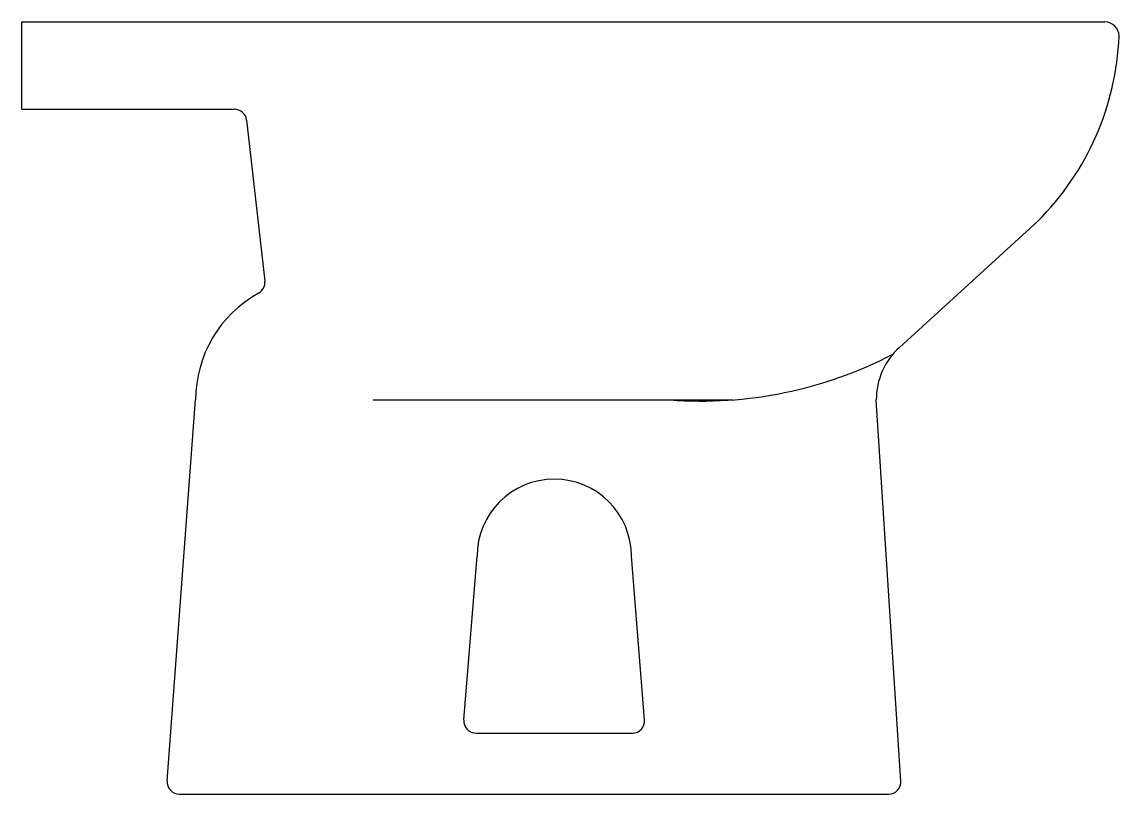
# Model space of a CAD drawing. Extents: x -846.207 to -845.667, y 508.538 to 508.918.
import ezdxf

# ---------------------------------------------------------------- set-up
doc = ezdxf.new("R2010")
doc.units = 0
doc.header["$LTSCALE"] = 50
doc.header["$MEASUREMENT"] = 0
doc.layers.add('A-PEÇAS', color=2, linetype='CONTINUOUS')

msp = doc.modelspace()

# ---------------------------------------------------------------- linework, layer by layer
at = {"layer": 'A-PEÇAS'}
for p, q in [((-846.207465596596, 508.9176624073879), (-845.6744655965961, 508.9176624073879)), ((-846.207465596596, 508.8746624073879), (-846.207465596596, 508.9176624073879)), ((-846.207465596596, 508.8746624073879), (-846.1028270700348, 508.8746624073879)), ((-846.0968648533694, 508.8693346963399), (-846.0879307167432, 508.7901020120556)), ((-845.707465596596, 508.8196624073879), (-845.775565207928, 508.7575152024081)), ((-846.1359839501298, 508.544109412996), (-846.1219721371308, 508.7316624073879)), ((-845.7748772808992, 508.544048406345), (-845.7869721371308, 508.7316624073879)), ((-846.130000624467, 508.5376624073879), (-845.7808648517594, 508.5376624073879))]:
    msp.add_line(p, q, dxfattribs=at)
at = {"layer": 'A-PEÇAS', "color": 1}
for p, q in [((-846.0346028885657, 508.7316624073879), (-845.8575100728374, 508.7316624073879)), ((-845.9899441204498, 508.5741436109198), (-845.983465596596, 508.6546624073879)), ((-845.9009870727423, 508.5741436109198), (-845.907465596596, 508.6546624073879)), ((-845.9839634479824, 508.5676624073879), (-845.9069677452095, 508.5676624073879))]:
    msp.add_line(p, q, dxfattribs=at)
at = {"layer": 'A-PEÇAS'}
for centre, radius, start, end in [((-845.6744655965961, 508.9106624073879), 0.006999999999999999, 0, 90), ((-845.8029468902944, 508.915923415607), 0.1355834029284398, 314.7670096553039, 357.7762081927909), ((-846.1028270700348, 508.8686624073879), 0.006, 6.433396447937514, 90), ((-846.0938929334086, 508.7894297231036), 0.006, 298.9239590135492, 6.433396447937189), ((-846.0619721371309, 508.7316624073879), 0.06000000000000067, 118.9239590135473, 179.9999999999999), ((-845.7519721371308, 508.7316624073879), 0.035, 132.3833477576457, 180), ((-846.130000624467, 508.543662407388), 0.006, 175.7274522562158, 270), ((-845.7808648517594, 508.543662407388), 0.006, 270, 3.688565857850862)]:
    msp.add_arc(centre, radius, start, end, dxfattribs=at)
at = {"layer": 'A-PEÇAS', "color": 1}
for centre, radius, start, end in [((-845.8729948405066, 508.9352161970982), 0.2041419195931149, 265.6497674079052, 297.4620732622308), ((-845.945465596596, 508.6546624073879), 0.03800000000000012, 0, 180), ((-845.9839634479824, 508.5736624073879), 0.006, 175.3999043337368, 270), ((-845.9069677452095, 508.5736624073879), 0.006, 270, 4.600095666263206)]:
    msp.add_arc(centre, radius, start, end, dxfattribs=at)

doc.saveas('drawing.dxf')
